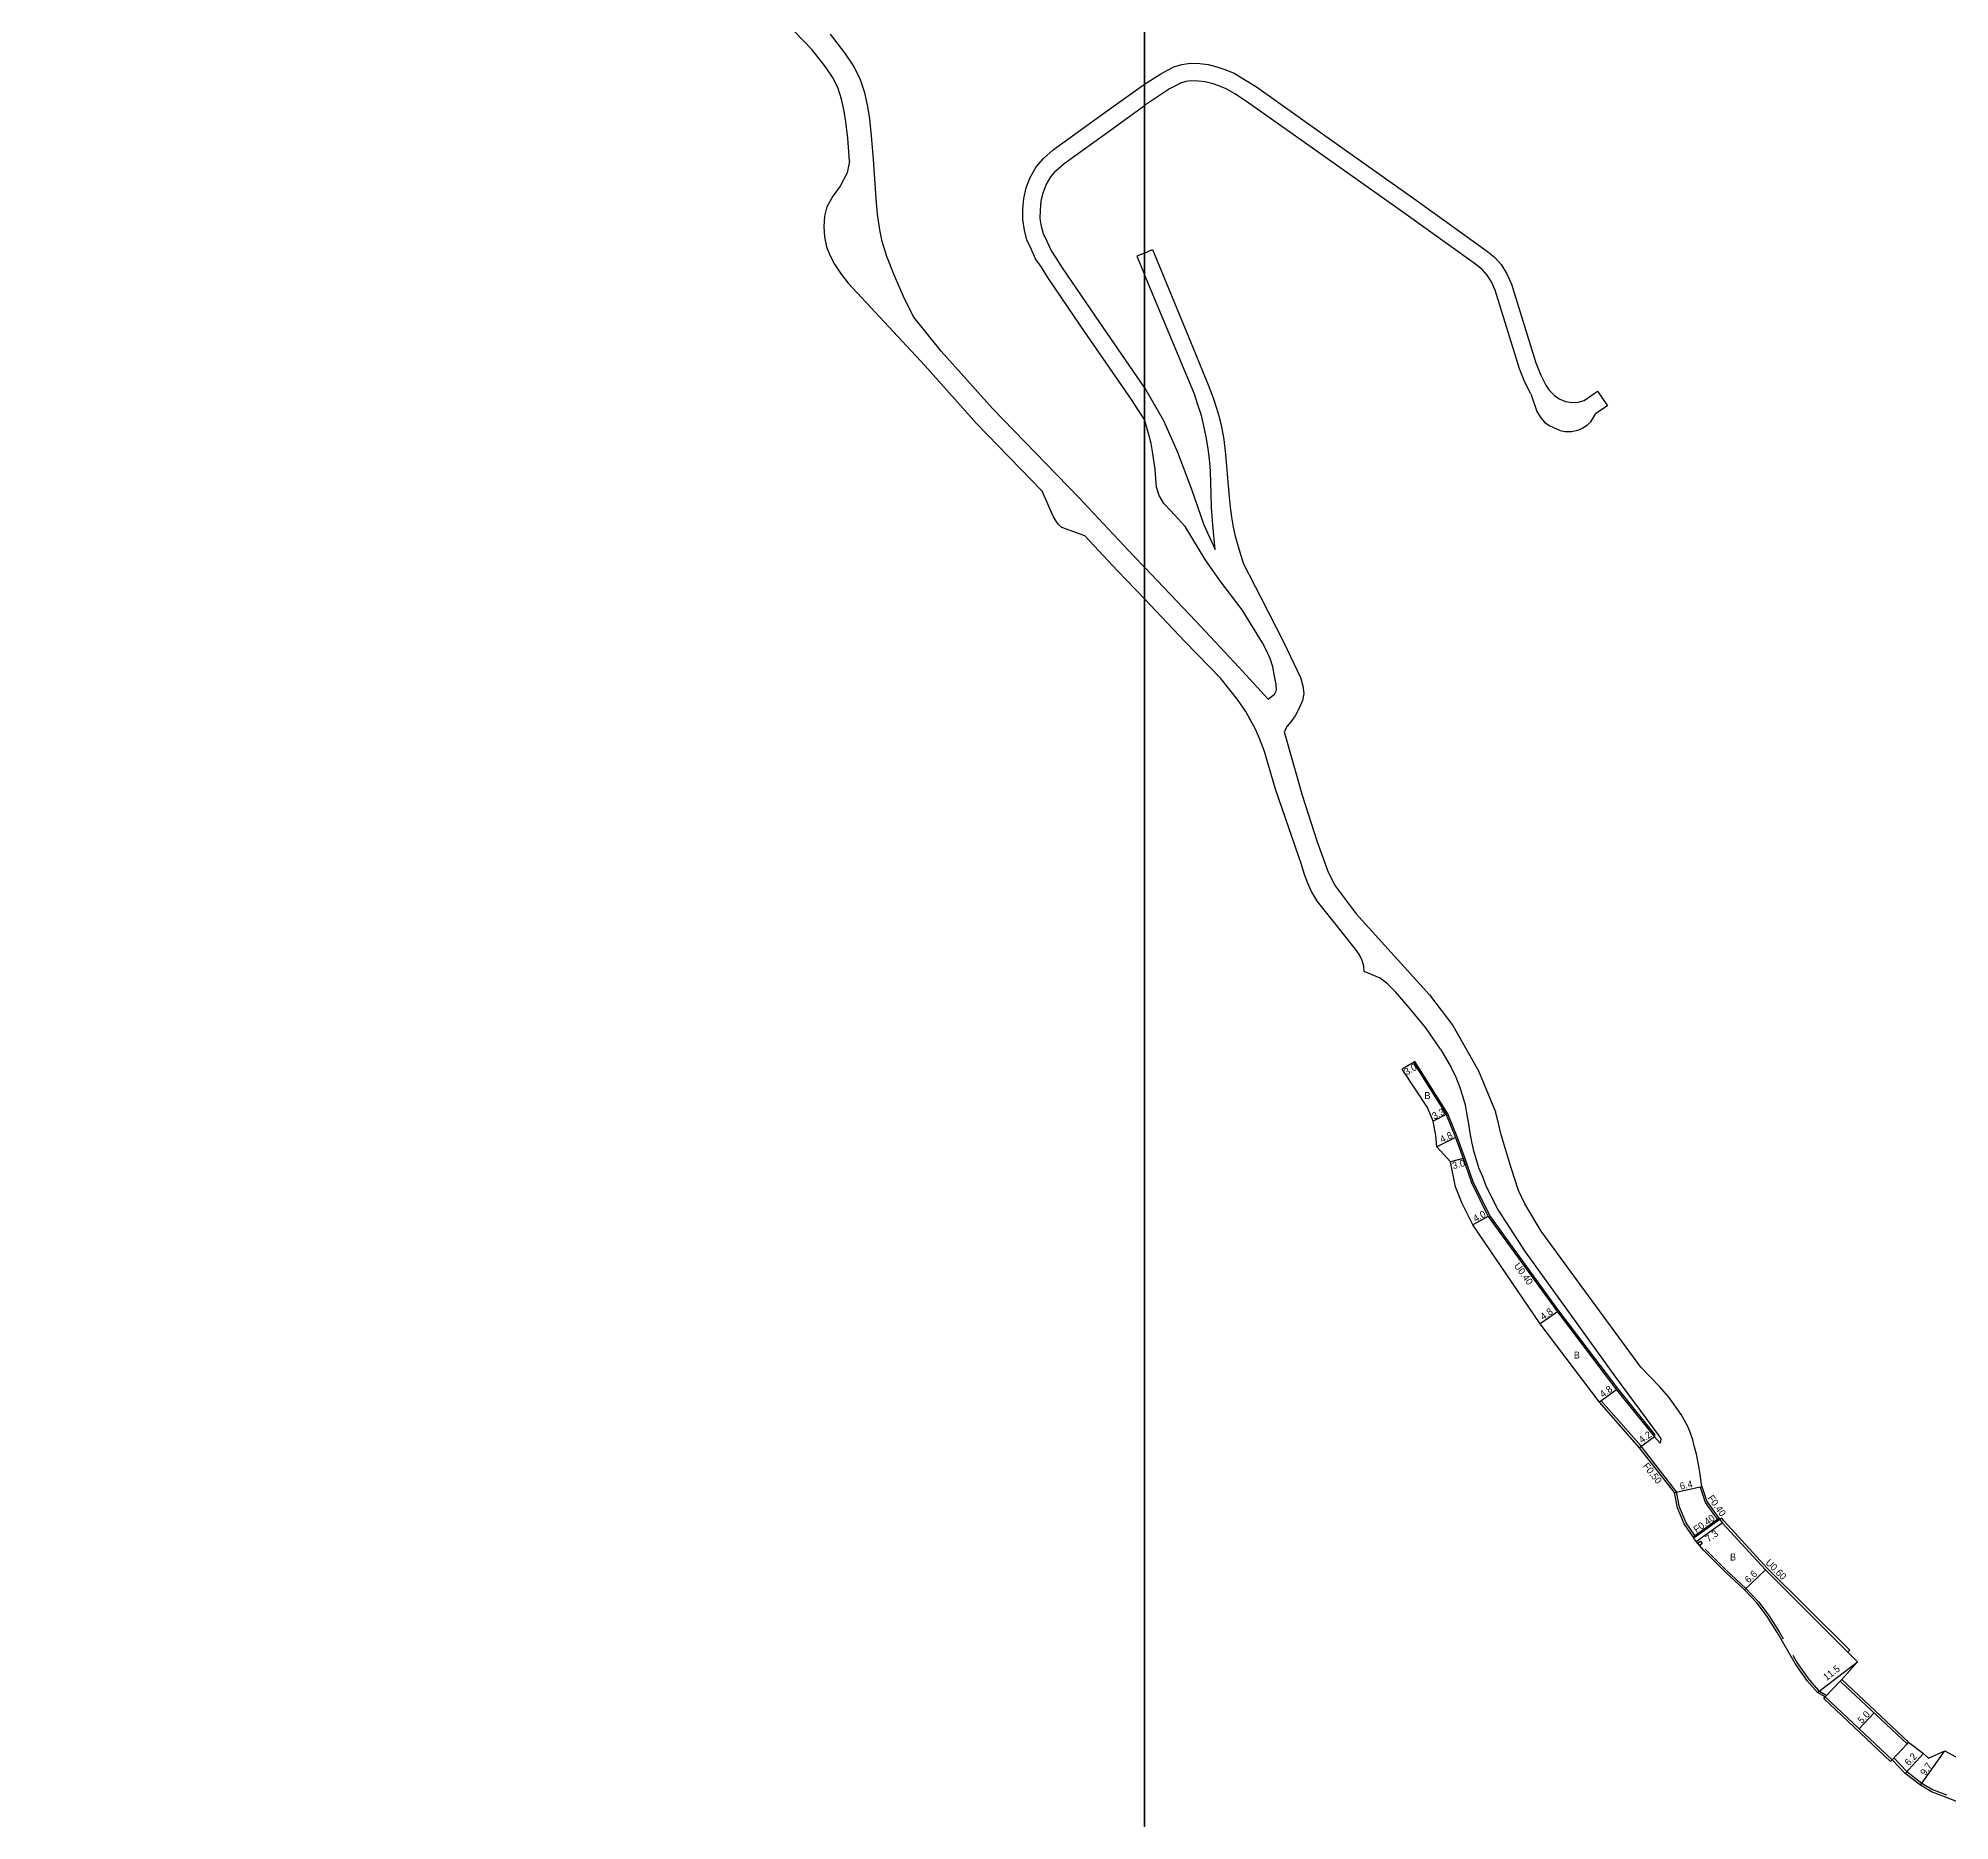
# Model space of a CAD drawing. Header units: metres. Extents: x 0 to 4000, y -99000 to -96000.
# Drawn here: x 546.8 to 984.3, y -97139.3 to -96731.3 of the extents above; entities that cross this region are included whole.
import ezdxf

# ---------------------------------------------------------------- set-up
doc = ezdxf.new("R2010")
doc.units = ezdxf.units.M
doc.header["$LTSCALE"] = 2.5
for name, color, linetype in [('側溝・桝', 7, 'Continuous'), ('図郭', 7, 'Continuous'), ('幅員', 7, 'Continuous'), ('歩道・分離帯・安全施設', 7, 'Continuous'), ('舗装', 7, 'Continuous'), ('道路', 7, 'Continuous')]:
    doc.layers.add(name, color=color, linetype=linetype)
doc.styles.get("Standard").update_dxf_attribs({"font": ''})
doc.styles.get('Standard').set_extended_font_data('@MS PGothic')

msp = doc.modelspace()

# ---------------------------------------------------------------- linework, layer by layer
at = {"layer": '側溝・桝'}
for points in [[(916.84, -97051.01), (908.36, -97040.47), (894.81, -97022.6), (879.02, -97000.78), (875.19, -96993.05), (873.33, -96987.61), (871.57, -96982.8), (869.39, -96977.52), (861.88, -96965.56), (861.54, -96965.77)], [(904.53, -97043.19), (904.15, -97043.52)], [(925.93, -97074.04), (923.95, -97071.12), (922.46, -97067.56), (921.78, -97064.01), (913.68, -97053.62), (904.53, -97043.19)], [(916.52, -97051.26), (916.84, -97051.01)], [(931.1, -97070.32), (928.35, -97066.46), (927.22, -97063.07), (927.57, -97062.85)], [(925.53, -97074.33), (931.42, -97070.08)], [(931.66, -97070.41), (925.75, -97074.66)], [(961.38, -97100.32), (942.53, -97081.51), (932.63, -97070.74), (932.14, -97070.06), (931.66, -97070.41)], [(960.96, -97100.75), (961.38, -97100.32)]]:
    msp.add_lwpolyline(points, dxfattribs=at)
msp.add_lwpolyline([(927.59, -97075.89), (927.06, -97076.34), (926.61, -97075.82), (927.14, -97075.36)], close=True, dxfattribs=at)
at = {"layer": '図郭'}
for points in [[(0, -97200), (800, -97200), (800, -96600), (0, -96600)], [(800, -97200), (1600, -97200), (1600, -96600), (800, -96600)]]:
    msp.add_lwpolyline(points, close=True, dxfattribs=at)
at = {"layer": '幅員'}
for points in [[(861.54, -96965.77), (858.93, -96967.26)], [(869.03, -96977.7), (866.08, -96979.19)], [(871.2, -96982.94), (866.89, -96985.06)], [(872.96, -96987.74), (870.05, -96988.49)], [(878.68, -97000.99), (875.17, -97002.91)], [(894.49, -97022.84), (890.57, -97025.61)], [(908.05, -97040.71), (904.15, -97043.52)], [(916.7, -97051.48), (913.29, -97053.94)], [(921.32, -97064.23), (927.57, -97062.85)], [(926.27, -97075.42), (932.16, -97071.12)], [(937.3, -97086.45), (942.1, -97081.92)], [(954.03, -97109.95), (963.14, -97102.93)], [(963.53, -97118.28), (966.96, -97114.63)], [(974.04, -97128.49), (978.26, -97123.95)], [(977.58, -97131.22), (983.18, -97123.3)]]:
    msp.add_lwpolyline(points, dxfattribs=at)
at = {"layer": '歩道・分離帯・安全施設'}
for points in [[(928.32, -97077.14), (933.1, -97082), (937.61, -97086.14), (940.51, -97089.22), (942.88, -97092.32), (945.24, -97096.12), (946.17, -97097.73)], [(948.34, -97101.44), (949.32, -97103.11), (952.08, -97107.1), (954.31, -97109.6), (956.01, -97110.61)], [(971.51, -97124.96), (974.45, -97128.05), (977.92, -97130.73), (980.33, -97132.15), (983.51, -97133.38)]]:
    msp.add_lwpolyline(points, dxfattribs=at)
at = {"layer": '道路'}
for points in [[(732.48, -96759.43), (732.08, -96754.16), (731.66, -96750.46), (731.3, -96747.98), (730.67, -96745.28), (729.89, -96742.84), (728.74, -96740.47), (727, -96737.88), (723.96, -96733.97), (720, -96729.84)], [(737.97, -96759.02), (737.56, -96753.65), (737.12, -96749.75), (736.71, -96746.95), (735.98, -96743.82), (735.01, -96740.79), (733.51, -96737.72), (731.46, -96734.66), (728.13, -96730.37)], [(800, -96741.81), (803.76, -96739.42), (805.44, -96738.53), (806.75, -96737.88), (808.55, -96737.3), (810.43, -96737.05), (812.65, -96737.1), (814.54, -96737.35), (816.57, -96737.83), (818.41, -96738.47), (820.5, -96739.33), (822.76, -96740.65), (825.6, -96742.43), (840.74, -96753.2), (861.65, -96768.01), (878.21, -96779.86), (880.1, -96781.43), (881.62, -96783.1), (882.95, -96785.23), (883.98, -96787.62), (889.57, -96805.64), (890.71, -96808.42), (891.85, -96810.71), (892.62, -96811.83), (893.72, -96813.04), (894.9, -96813.85), (896.37, -96814.49), (897.87, -96814.71), (899.27, -96814.63), (900.6, -96814.2), (903.7, -96812.12)], [(800, -96818.57), (800, -96818.57), (798.63, -96816.5), (797.04, -96814.04), (785.46, -96797.19), (777.9, -96786.08), (776.4, -96783.73), (775.09, -96781.77), (774.1, -96779.52), (773.11, -96777.49), (772.52, -96775.23), (772.16, -96772.81), (772.19, -96770.4), (772.42, -96768.02), (772.93, -96765.58), (773.86, -96763.18), (775.24, -96760.71), (776.87, -96758.86), (779.13, -96756.86), (789.87, -96749.09), (800, -96741.81)], [(888.39, -96812.74), (887.07, -96810.07), (885.8, -96807), (880.22, -96789), (879.4, -96787.09), (878.42, -96785.52), (877.34, -96784.33), (875.76, -96783.03), (859.33, -96771.27), (838.43, -96756.46), (823.38, -96745.76), (820.69, -96744.07), (818.72, -96742.92), (816.99, -96742.21), (815.45, -96741.68), (813.82, -96741.29), (812.34, -96741.1), (810.65, -96741.06), (809.43, -96741.22), (808.26, -96741.6), (807.26, -96742.09), (805.71, -96742.91), (800, -96746.73)], [(800, -96811.29), (788.76, -96794.93), (781.24, -96783.88), (779.75, -96781.54), (778.61, -96779.84), (777.73, -96777.84), (776.88, -96776.1), (776.44, -96774.43), (776.16, -96772.54), (776.19, -96770.62), (776.38, -96768.62), (776.78, -96766.71), (777.49, -96764.88), (778.53, -96763.03), (779.71, -96761.69), (781.63, -96759.99), (792.21, -96752.34), (800, -96746.73)], [(732.48, -96759.43), (731.92, -96762.09), (730.36, -96765.15), (728.71, -96767.48), (727.3, -96769.89), (726.79, -96772.06), (726.65, -96774.37), (726.8, -96776.73), (727.25, -96779.04), (728.05, -96781.13), (729.07, -96783.06), (730.46, -96785.07), (732.2, -96787.35), (749.71, -96806.24)], [(753.44, -96802.91), (747.22, -96795.17), (745.09, -96790.99), (742.62, -96785.34), (741.07, -96781.26), (739.98, -96777.84), (739.47, -96775.19), (738.9, -96771.57), (738.59, -96768.07), (737.97, -96759.02)], [(800, -96780.48), (801.86, -96779.66), (810.48, -96800.54), (814.59, -96810.61), (815.73, -96813.64), (816.46, -96815.97), (817.14, -96818.28), (817.68, -96820.66), (818.12, -96823.16), (818.44, -96825.81), (818.67, -96828.37), (818.93, -96831.11), (819.18, -96833.7), (819.36, -96836.36), (819.6, -96838.67), (819.93, -96840.9), (820.32, -96843.25), (820.76, -96845.28), (821.47, -96847.64), (822.01, -96849.7), (822.63, -96851.61), (826.59, -96859.32), (831.87, -96869.61), (835.7, -96877.66), (836.24, -96879.58), (836.44, -96881.33), (836.15, -96882.91), (835.41, -96884.69), (834.47, -96886.45), (833.47, -96887.8), (832.68, -96888.77), (831.93, -96890.08), (836.08, -96904.57), (839.42, -96914.99), (842.07, -96922.17), (843.6, -96925.32), (848.45, -96931.72), (865.19, -96950.27), (870.58, -96957.33), (876.46, -96967.64), (880.33, -96977.04)], [(800, -96780.48), (798.25, -96781.21)], [(798.25, -96781.21), (800, -96785.39)], [(800, -96811.29), (804.33, -96818.8), (807.59, -96826.02), (810.78, -96834.49), (813.59, -96842.7), (816.21, -96848.32), (815.62, -96842.67), (815.34, -96838.69), (815.28, -96835.54), (815.19, -96833.15), (815.12, -96830.34), (814.91, -96827.77), (814.56, -96825.19), (814.08, -96822.53), (813.56, -96820.01), (813.02, -96817.66), (812.24, -96815.2), (811.43, -96812.76), (810.52, -96810.59), (809.67, -96808.59), (800, -96785.39)], [(776.62, -96835.01), (761.56, -96819.49), (749.71, -96806.24)], [(800, -96852.38), (797.49, -96849.76), (784.87, -96836.33), (765.22, -96816.08), (753.44, -96802.91)], [(888.39, -96812.74), (889.82, -96816.74), (890.69, -96818.17), (891.52, -96819.16), (892.59, -96819.96), (895.14, -96821.1), (896.18, -96821.35), (897.73, -96821.31), (899.19, -96821), (900.23, -96820.55), (901.42, -96819.72), (902.11, -96819.09), (903.3, -96817.2)], [(903.7, -96812.12), (905.92, -96815.45)], [(800, -96852.38), (811.76, -96864.73), (821.56, -96875.3), (828.3, -96882.61), (829.74, -96881.48), (830.19, -96880.51), (830.1, -96879.24), (829.78, -96877.32), (829.36, -96875.21), (828.73, -96873.32), (827.89, -96871.47), (827.03, -96869.71), (822.36, -96862.12), (817.21, -96855.41), (813.86, -96850.65), (809.27, -96843.1), (807.66, -96841.25), (806.04, -96839.48), (804.44, -96837.82), (803.39, -96835.98), (802.76, -96834.04), (802.57, -96832.13), (802.41, -96829.94), (802.13, -96827.99), (801.85, -96825.91), (801.52, -96824.07), (801.1, -96822.33), (800, -96818.57)], [(905.92, -96815.45), (903.3, -96817.2)], [(786.36, -96845.22), (781.07, -96843.28), (780.34, -96842.62), (779.75, -96841.82), (779.08, -96840.7), (776.62, -96835.01)], [(800, -96859.6), (793.86, -96853.2), (786.36, -96845.22)], [(867.76, -96962.71), (864.39, -96957.8), (860.75, -96953.42), (857.5, -96949.69), (855.62, -96947.76), (853.97, -96946.44), (850.3, -96944.96), (850.17, -96943.75), (849.85, -96942.39), (849.24, -96941.1), (848.31, -96939.81), (842.98, -96933.14), (839.62, -96928.92), (838.24, -96926.63), (837.31, -96924.53), (836.54, -96922.52), (835.92, -96920.47), (835.23, -96918.46), (830, -96903.23), (827.46, -96894.54), (826.3, -96891.6), (825.37, -96889.5), (824.29, -96887.37), (823.2, -96885.44), (822.13, -96883.89), (821.32, -96882.67), (817.46, -96877.85), (809.2, -96869.43), (800, -96859.6)], [(867.76, -96962.71), (870.18, -96966.9), (871.21, -96969.15), (872.11, -96971.25), (872.79, -96973.37), (873.41, -96975.49), (873.8, -96977.72), (874.12, -96979.77), (874.48, -96981.84), (874.85, -96983.94), (875.3, -96986), (875.89, -96988), (876.44, -96989.82), (877.32, -96991.85), (878.06, -96993.75), (878.87, -96995.5), (880.92, -96999.6), (887.15, -97009.13), (897.77, -97023.9), (907.82, -97037.8), (917.56, -97051.03), (918.15, -97051.95), (918.04, -97052.89)], [(861.54, -96965.77), (858.93, -96967.26)], [(942.52, -97092.57), (940.17, -97089.51), (937.3, -97086.45), (932.8, -97082.32), (928.01, -97077.45), (926.27, -97075.42), (925.75, -97074.66), (925.53, -97074.33), (923.5, -97071.36), (921.98, -97067.7), (921.32, -97064.23), (913.29, -97053.94), (904.15, -97043.52), (890.57, -97025.61), (875.17, -97002.91), (872.69, -96998.01), (871.14, -96994.25), (870.05, -96988.49), (866.89, -96985.06), (866.68, -96982.48), (866.08, -96979.19), (864.77, -96976.04), (858.93, -96967.26)], [(861.54, -96965.77), (869.03, -96977.7), (871.2, -96982.94), (872.96, -96987.74), (874.82, -96993.2), (878.68, -97000.99), (894.49, -97022.84), (908.05, -97040.71), (916.7, -97051.48), (918.04, -97052.89)], [(927.57, -97062.85), (927.06, -97059.55), (926.85, -97058.19), (926.3, -97055.44), (925.89, -97053.85), (925.47, -97052.17), (924.88, -97050.37), (924.25, -97048.93), (923.58, -97047.69), (922.82, -97046.36), (919.97, -97042.4), (917.82, -97039.97), (913.58, -97035.54), (899.91, -97016.89), (890.74, -97004.38), (887, -96998.15), (885.58, -96995.08), (883.8, -96989.64), (881.65, -96982.32), (880.78, -96978.77), (880.33, -96977.04)], [(927.57, -97062.85), (928.71, -97066.28), (931.42, -97070.08), (931.66, -97070.41), (932.16, -97071.12), (942.1, -97081.92), (963.14, -97102.93), (959.55, -97106.98), (959.21, -97107.35), (974.5, -97121.73), (974.85, -97121.37), (978.26, -97123.95), (979.43, -97125.01), (983.18, -97123.3), (991.09, -97127.66), (996.91, -97131.34), (1000.28, -97132.59)], [(998.23, -97139.07), (987.43, -97135.56), (983.29, -97133.94), (980.07, -97132.69), (977.58, -97131.22), (974.04, -97128.49), (971.08, -97125.37), (955.78, -97110.99), (954.03, -97109.95), (951.74, -97107.38), (948.94, -97103.35), (944.86, -97096.35), (942.52, -97092.57)], [(959.21, -97107.35), (959.55, -97106.98), (974.85, -97121.37), (974.5, -97121.73), (959.21, -97107.35)], [(970.74, -97125.74), (955.44, -97111.35), (955.78, -97110.99), (971.08, -97125.37), (970.74, -97125.74)]]:
    msp.add_lwpolyline(points, dxfattribs=at)
msp.add_lwpolyline([(959.21, -97107.35), (974.5, -97121.73), (971.08, -97125.37), (955.78, -97110.99)], close=True, dxfattribs=at)

# ---------------------------------------------------------------- texts
at = {"layer": '側溝・桝'}
for s, rotation, p in [('U0.40', 305.8874, (884.46, -97012.34)), ('F0.50', 307.9451, (913.97, -97058.17)), ('F0.40', 305.4992, (928.78, -97065.48)), ('F0.40', 35.793, (926.35, -97073.53)), ('U0.60', 315.0532, (941.99, -97080.4))]:
    msp.add_text(s, height=1.6, rotation=rotation, dxfattribs=at).set_placement(p)
at = {"layer": '幅員'}
for s, rotation, p in [('3.0', 29.8467, (859.98, -96968.77)), ('3.3', 26.8446, (866.3, -96978.88)), ('4.8', 26.2127, (868.09, -96984.23)), ('3.0', 14.4995, (870.67, -96990.2)), ('4.0', 28.7374, (875.75, -97002.37)), ('4.8', 35.2463, (891.26, -97024.81)), ('4.8', 35.7764, (904.9, -97042.57)), ('4.2', 35.7565, (913.84, -97053.02)), ('6.4', 12.3733, (922.7, -97063.57)), ('7.3', 36.1393, (929.1, -97075.66)), ('6.6', 43.3554, (938.26, -97085.04)), ('11.5', 37.5778, (956.09, -97107.35)), ('5.0', 46.7521, (964.17, -97117.23)), ('6.2', 47.1232, (974.94, -97126.86)), ('9.7', 54.7575, (978.68, -97129.14))]:
    msp.add_text(s, height=1.6, rotation=rotation, dxfattribs=at).set_placement(p)
at = {"layer": '舗装'}
for p in [(864.05, -96974.14), (898.26, -97033.53), (933.97, -97079.77)]:
    msp.add_text('B', height=1.6, dxfattribs=at).set_placement(p)

doc.saveas('drawing.dxf')
